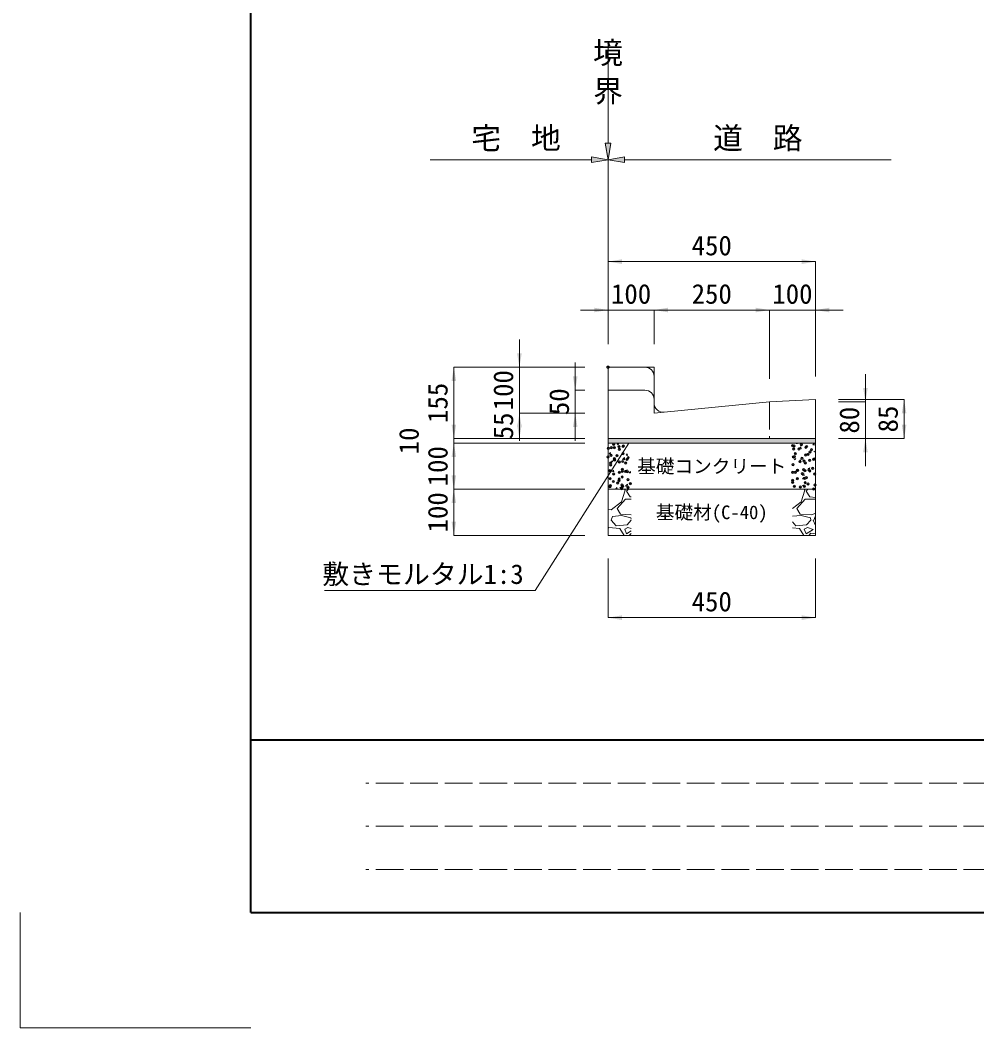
# Model space of a CAD drawing. Units: millimetres at full size; some dimension numbers follow another scale. Extents: x -3213 to 7287, y 2125 to 9550.
# Drawn here: x -3213 to -1138, y 2125 to 4311 of the extents above; entities that cross this region are included whole.
import ezdxf
from ezdxf.enums import TextEntityAlignment as Align

# ---------------------------------------------------------------- set-up
doc = ezdxf.new("R2010")
doc.units = ezdxf.units.MM
doc.header["$LTSCALE"] = 10
doc.header["$PDMODE"] = 32
doc.header["$PDSIZE"] = 5
doc.linetypes.add('DASHED', pattern=[7.5, 6, -1.5])
for name, color, linetype, lineweight in [('Defpoints_2', 7, 'Continuous', 13), ('ハッチング_基礎', 150, 'Continuous', 5), ('図枠', 7, 'Continuous', 5), ('寸法線', 7, 'Continuous', 13), ('引出線', 4, 'Continuous', 13), ('本体', 2, 'Continuous', 13), ('舗装・基礎', 3, 'Continuous', 13), ('補助線', 8, 'DASHED', 13)]:
    doc.layers.add(name, color=color, linetype=linetype, lineweight=lineweight)
doc.layers.add('ハッチング_モルタル', color=30, linetype='Continuous')
doc.layers.add('文字', color=41, linetype='Continuous')
doc.styles.add('ＭＳ ゴシック', font='')
doc.styles.get('ＭＳ ゴシック').set_extended_font_data('MS Gothic')

# ---------------------------------------------------------------- blocks, each defined once
blk = doc.blocks.new('filled_arrow')
at = {"color": 0, "linetype": 'Continuous', "lineweight": -2}
blk.add_solid([(7.5, 1.25), (0, 0), (7.5, -1.25)], dxfattribs=at)

msp = doc.modelspace()

# ---------------------------------------------------------------- hatches: boundary and pattern name
at = {"layer": 'ハッチング_モルタル'}
msp.add_hatch(color=256, dxfattribs=at).paths.add_polyline_path([(-1488.13, 3393.32), (-1488.13, 3403.32), (-1938.13, 3403.32), (-1938.13, 3393.32)])
at = {"layer": '寸法線'}
for points in [[(-1944.13, 4044.51), (-1932.13, 4044.51), (-1938.13, 4008.51)], [(-1974.13, 4014.51), (-1974.13, 4002.51), (-1938.13, 4008.51)], [(-1902.13, 4014.51), (-1902.13, 4002.51), (-1938.13, 4008.51)]]:
    msp.add_hatch(color=256, dxfattribs=at).paths.add_polyline_path(points)

# ---------------------------------------------------------------- linework, layer by layer
at = {"layer": 'Defpoints_2'}
for p, q in [((-3213.13, 2374.64), (-3213.13, 2124.64)), ((-3213.13, 2124.64), (-2713.13, 2124.64))]:
    msp.add_line(p, q, dxfattribs=at)
at = {"layer": 'ハッチング_基礎'}
for p, q in [((-1918.44, 3391.46), (-1915.91, 3389.76)), ((-1918.43, 3391.47), (-1914.87, 3392.83)), ((-1915.91, 3389.76), (-1914.88, 3392.83)), ((-1530.21, 3392.62), (-1529.62, 3393.32)), ((-1530.21, 3392.62), (-1527.17, 3392.35)), ((-1527.19, 3392.35), (-1527.37, 3393.32)), ((-1493.77, 3389.43), (-1491.32, 3392.35)), ((-1493.77, 3389.43), (-1490.74, 3389.16)), ((-1490.76, 3389.16), (-1491.34, 3392.34)), ((-1935.54, 3370.39), (-1933.09, 3373.31)), ((-1935.54, 3370.39), (-1932.5, 3370.12)), ((-1932.52, 3370.12), (-1933.11, 3373.3)), ((-1899.1, 3367.2), (-1896.65, 3370.12)), ((-1896.09, 3366.93), (-1896.67, 3370.12)), ((-1523.77, 3381.56), (-1519.81, 3385.69)), ((-1523.77, 3381.57), (-1519.25, 3380.87)), ((-1519.26, 3380.86), (-1519.82, 3385.68)), ((-1491.7, 3375.31), (-1488.14, 3376.67)), ((-1491.7, 3375.3), (-1489.18, 3373.59)), ((-1489.18, 3373.59), (-1488.15, 3376.66)), ((-1930.8, 3354.62), (-1928.27, 3352.92)), ((-1930.79, 3354.63), (-1927.24, 3356)), ((-1928.27, 3352.92), (-1927.24, 3355.99)), ((-1906.68, 3358.27), (-1902.16, 3357.57)), ((-1906.67, 3358.27), (-1902.72, 3362.39)), ((-1902.16, 3357.57), (-1902.72, 3362.39)), ((-1899.1, 3367.2), (-1896.07, 3366.93)), ((-1534.39, 3358.91), (-1531.86, 3357.21)), ((-1534.38, 3358.92), (-1530.83, 3360.29)), ((-1531.86, 3357.21), (-1530.83, 3360.28)), ((-1523.16, 3354.41), (-1520.71, 3357.33)), ((-1523.16, 3354.41), (-1520.12, 3354.14)), ((-1520.14, 3354.14), (-1520.73, 3357.32)), ((-1928.49, 3332.18), (-1926.04, 3335.1)), ((-1928.49, 3332.18), (-1925.45, 3331.91)), ((-1925.47, 3331.91), (-1926.06, 3335.09)), ((-1900.47, 3334.18), (-1896.91, 3335.54)), ((-1900.47, 3334.17), (-1897.95, 3332.46)), ((-1897.95, 3332.46), (-1896.92, 3335.53)), ((-1892.05, 3328.99), (-1889.6, 3331.91)), ((-1892.05, 3328.99), (-1889.02, 3328.72)), ((-1889.04, 3328.72), (-1889.62, 3331.9)), ((-1517.03, 3323.67), (-1513.08, 3327.79)), ((-1512.52, 3322.97), (-1513.08, 3327.79)), ((-1504.06, 3338.47), (-1500.5, 3339.83)), ((-1504.06, 3338.46), (-1501.54, 3336.75)), ((-1501.54, 3336.75), (-1500.51, 3339.82)), ((-1899.94, 3300.37), (-1895.98, 3304.5)), ((-1895.42, 3299.67), (-1895.99, 3304.5)), ((-1517.04, 3323.67), (-1512.52, 3322.97)), ((-1516.42, 3301.63), (-1512.86, 3303)), ((-1516.11, 3316.2), (-1513.66, 3319.11)), ((-1516.11, 3316.2), (-1513.08, 3315.93)), ((-1513.9, 3299.92), (-1512.87, 3302.99)), ((-1513.1, 3315.93), (-1513.68, 3319.11)), ((-1921.44, 3293.97), (-1918.99, 3296.88)), ((-1921.44, 3293.97), (-1918.41, 3293.7)), ((-1918.42, 3293.7), (-1919.01, 3296.88)), ((-1912.83, 3297.34), (-1909.27, 3298.71)), ((-1912.83, 3297.33), (-1910.31, 3295.63)), ((-1910.31, 3295.63), (-1909.28, 3298.7)), ((-1909.08, 3266.06), (-1900.95, 3291.46)), ((-1900.95, 3291.46), (-1902.09, 3293.32)), ((-1899.94, 3300.38), (-1895.42, 3299.68)), ((-1894.01, 3293.32), (-1897.9, 3289.43)), ((-1897.9, 3289.43), (-1889.77, 3277.23)), ((-1519.48, 3266.06), (-1511.35, 3291.46)), ((-1516.42, 3301.62), (-1513.9, 3299.92)), ((-1511.35, 3291.46), (-1512.49, 3293.32)), ((-1504.41, 3293.32), (-1508.3, 3289.43)), ((-1508.3, 3289.43), (-1500.17, 3277.23)), ((-1931.43, 3248.79), (-1909.08, 3266.06)), ((-1918.22, 3251.83), (-1899.93, 3272.15)), ((-1899.93, 3272.15), (-1888.13, 3272.15)), ((-1889.77, 3277.23), (-1888.13, 3277.04)), ((-1538.13, 3251.65), (-1519.48, 3266.06)), ((-1528.62, 3251.83), (-1510.33, 3272.15)), ((-1510.33, 3272.15), (-1488.13, 3272.15)), ((-1500.17, 3277.23), (-1488.13, 3275.79)), ((-1938.13, 3249.1), (-1931.43, 3248.79)), ((-1909.08, 3236.59), (-1928.38, 3234.56)), ((-1911.11, 3239.64), (-1918.22, 3251.83)), ((-1888.13, 3237.8), (-1911.11, 3239.64)), ((-1888.76, 3231.51), (-1909.08, 3236.59)), ((-1519.48, 3236.59), (-1538.13, 3234.63)), ((-1521.51, 3239.64), (-1528.62, 3251.83)), ((-1496.11, 3237.61), (-1521.51, 3239.64)), ((-1499.16, 3231.51), (-1519.48, 3236.59)), ((-1488.13, 3241.79), (-1496.11, 3237.61)), ((-1931.43, 3226.43), (-1928.38, 3234.56)), ((-1920.25, 3214.24), (-1931.43, 3226.43)), ((-1896.89, 3216.27), (-1920.25, 3214.24)), ((-1888.13, 3226.01), (-1896.89, 3216.27)), ((-1888.13, 3228.35), (-1888.76, 3231.51)), ((-1530.65, 3214.24), (-1538.13, 3222.39)), ((-1507.29, 3216.27), (-1530.65, 3214.24)), ((-1498.14, 3226.43), (-1507.29, 3216.27)), ((-1498.14, 3226.43), (-1499.16, 3231.51)), ((-1493.06, 3226.43), (-1488.13, 3214.92)), ((-1492.05, 3226.43), (-1488.13, 3235.58)), ((-1936.51, 3210.18), (-1938.13, 3208.7)), ((-1912.13, 3208.15), (-1936.51, 3210.18)), ((-1903.07, 3193.32), (-1912.13, 3208.15)), ((-1894.85, 3210.18), (-1901.97, 3207.13)), ((-1901.97, 3207.13), (-1897.9, 3196.97)), ((-1897.9, 3196.97), (-1888.13, 3202.84)), ((-1888.13, 3207.93), (-1894.85, 3210.18)), ((-1888.13, 3197.6), (-1892.41, 3193.32)), ((-1522.53, 3208.15), (-1538.13, 3209.45)), ((-1513.47, 3193.32), (-1522.53, 3208.15)), ((-1505.25, 3210.18), (-1512.37, 3207.13)), ((-1512.37, 3207.13), (-1508.3, 3196.97)), ((-1508.3, 3196.97), (-1493.06, 3206.11)), ((-1493.06, 3206.11), (-1505.25, 3210.18)), ((-1498.14, 3197.99), (-1502.81, 3193.32)), ((-1488.13, 3196.48), (-1498.14, 3197.99))]:
    msp.add_line(p, q, dxfattribs=at)
for p in [(-1925.96, 3391.07), (-1904.93, 3387.45), (-1537.75, 3387.78), (-1534.61, 3387.28), (-1518.51, 3390.32), (-1937.41, 3381.94), (-1931.63, 3366.96), (-1931.01, 3383.87), (-1924.69, 3383.62), (-1918.82, 3366.11), (-1914.2, 3385.52), (-1913.79, 3379.92), (-1905.54, 3370.54), (-1905.45, 3386.15), (-1535.47, 3380.61), (-1531.87, 3370.28), (-1523.9, 3380.46), (-1509.7, 3367.51), (-1509.08, 3384.42), (-1507.49, 3386.14), (-1504.12, 3369.21), (-1499.79, 3374.5), (-1496.78, 3379.32), (-1938.05, 3363.58), (-1932.24, 3350.05), (-1932.18, 3346.08), (-1924.09, 3359.56), (-1924.02, 3357.05), (-1913.38, 3352.74), (-1906.16, 3353.63), (-1900.1, 3350.3), (-1896.97, 3358.42), (-1894.39, 3362.14), (-1536.7, 3346.79), (-1536.09, 3363.7), (-1533.75, 3364.12), (-1521.58, 3352.97), (-1517.6, 3360.32), (-1513.16, 3354.47), (-1510.32, 3350.6), (-1500.44, 3356.14), (-1491.95, 3358.05), (-1490.48, 3359.17), (-1934.2, 3333.74), (-1932.86, 3333.14), (-1926.11, 3326.74), (-1913.46, 3330.27), (-1907.08, 3332.6), (-1906.78, 3336.72), (-1900.74, 3331.94), (-1896.49, 3331.83), (-1537.32, 3329.88), (-1531.8, 3330.1), (-1527.49, 3334.36), (-1526.52, 3334.43), (-1516.78, 3327.53), (-1513.8, 3336.11), (-1510.94, 3333.69), (-1502.17, 3335.19), (-1500.37, 3333.21), (-1494.56, 3338.64), (-1489.66, 3326.39), (-1933.48, 3316.23), (-1933.38, 3300.96), (-1926.82, 3310.23), (-1916.97, 3306.64), (-1914.11, 3311.9), (-1913.94, 3315.59), (-1908.02, 3302.89), (-1907.4, 3319.8), (-1906.26, 3299.81), (-1894.87, 3314.44), (-1889.85, 3305.49), (-1537.94, 3312.97), (-1537.6, 3308.54), (-1533.9, 3299.79), (-1527.17, 3316.07), (-1512.17, 3299.86), (-1511.55, 3316.77), (-1510.48, 3307.39), (-1507.93, 3318.6), (-1504.27, 3304.88), (-1489.21, 3302.79), (-1934.1, 3299.32), (-1908.23, 3294.4), (-1894.54, 3297.81), (-1521.29, 3298.57), (-1492.1, 3293.72)]:
    msp.add_point(p, dxfattribs=at)
at = {"layer": '図枠', "lineweight": 40}
for p, q in [((-2713.13, 2374.64), (-2713.13, 9299.64)), ((-2713.13, 2749.64), (7036.87, 2749.64)), ((-2713.13, 2374.64), (7036.87, 2374.64))]:
    msp.add_line(p, q, dxfattribs=at)
at = {"layer": '図枠', "linetype": 'DASHED', "lineweight": 9}
for p, q in [((1443.12, 2655.89), (-2463.13, 2655.89)), ((1443.12, 2562.14), (-2463.13, 2562.14)), ((1443.12, 2468.39), (-2463.13, 2468.39))]:
    msp.add_line(p, q, dxfattribs=at)
at = {"layer": '寸法線'}
for p, q in [((-1938.13, 4044.51), (-1938.13, 4264.98)), ((-1974.13, 4008.51), (-2324.13, 4008.51)), ((-1938.13, 3787.32), (-1938.13, 4008.51)), ((-1324.13, 4008.51), (-1902.13, 4008.51)), ((-1488.13, 3787.32), (-1938.13, 3787.32)), ((-1938.13, 3608.32), (-1938.13, 3787.32)), ((-1488.13, 3538.32), (-1488.13, 3787.32)), ((-1778.13, 3682.32), (-1998.13, 3682.32)), ((-1938.13, 3608.32), (-1938.13, 3682.32)), ((-1588.13, 3682.32), (-1838.13, 3682.32)), ((-1838.13, 3608.32), (-1838.13, 3682.32)), ((-1838.13, 3608.32), (-1838.13, 3682.32)), ((-1648.13, 3682.32), (-1428.13, 3682.32)), ((-1588.13, 3533.32), (-1588.13, 3682.32)), ((-1588.13, 3533.32), (-1588.13, 3682.32)), ((-1488.13, 3538.32), (-1488.13, 3682.32)), ((-2130.31, 3398.32), (-2130.31, 3618.32)), ((-2009.22, 3398.32), (-2009.22, 3568.32)), ((-2272.49, 3403.32), (-2272.49, 3558.32)), ((-1988.13, 3558.32), (-2272.49, 3558.32)), ((-1988.13, 3558.32), (-2130.31, 3558.32)), ((-1379.8, 3343.32), (-1379.8, 3543.32)), ((-1988.13, 3508.32), (-2009.22, 3508.32)), ((-1438.13, 3488.32), (-1295.94, 3488.32)), ((-1438.13, 3483.32), (-1379.8, 3483.32)), ((-1295.94, 3488.32), (-1295.94, 3403.32)), ((-2130.31, 3398.32), (-2130.31, 3463.32)), ((-1988.13, 3458.32), (-2130.31, 3458.32)), ((-1988.13, 3458.32), (-2130.31, 3458.32)), ((-1988.13, 3458.32), (-2009.22, 3458.32)), ((-2272.49, 3433.32), (-2272.49, 3363.32)), ((-1988.13, 3403.32), (-2272.49, 3403.32)), ((-1988.13, 3403.32), (-2272.49, 3403.32)), ((-1988.13, 3393.32), (-2272.49, 3393.32)), ((-2272.49, 3393.32), (-2272.49, 3233.32)), ((-1988.13, 3393.32), (-2272.49, 3393.32)), ((-1988.13, 3403.32), (-2130.31, 3403.32)), ((-1438.13, 3403.32), (-1295.94, 3403.32)), ((-1438.13, 3403.32), (-1379.8, 3403.32)), ((-2272.49, 3353.32), (-2272.49, 3193.32)), ((-1988.13, 3293.32), (-2272.49, 3293.32)), ((-1988.13, 3293.32), (-2272.49, 3293.32)), ((-1988.13, 3193.32), (-2272.49, 3193.32)), ((-1938.13, 3143.32), (-1938.13, 3014.74)), ((-1488.13, 3143.32), (-1488.13, 3014.74)), ((-1938.13, 3014.74), (-1488.13, 3014.74))]:
    msp.add_line(p, q, dxfattribs=at)
for points in [[(-1944.13, 4044.51), (-1932.13, 4044.51), (-1938.13, 4008.51)], [(-1974.13, 4014.51), (-1974.13, 4002.51), (-1938.13, 4008.51)], [(-1902.13, 4014.51), (-1902.13, 4002.51), (-1938.13, 4008.51)]]:
    msp.add_lwpolyline(points, close=True, dxfattribs=at)
at = {"layer": '引出線'}
msp.add_lwpolyline([(-1893.14, 3393.32), (-2095.98, 3073.81), (-2553.39, 3073.81)], dxfattribs=at)
at = {"layer": '本体'}
for p, q in [((-1938.13, 3558.32), (-1938.13, 3403.32)), ((-1858.13, 3558.32), (-1938.13, 3558.32)), ((-1838.13, 3480.42), (-1838.13, 3538.32)), ((-1858.13, 3508.32), (-1938.13, 3508.32)), ((-1816.14, 3460.52), (-1588.13, 3483.32)), ((-1588.13, 3483.32), (-1488.13, 3488.32)), ((-1488.13, 3488.32), (-1488.13, 3403.32)), ((-1938.13, 3403.32), (-1488.13, 3403.32))]:
    msp.add_line(p, q, dxfattribs=at)
for centre, start, end in [((-1858.13, 3538.32), 0, 90), ((-1858.13, 3488.32), 0, 90), ((-1818.13, 3480.42), 180, 275.71059)]:
    msp.add_arc(centre, 20, start, end, dxfattribs=at)
at = {"layer": '舗装・基礎'}
for points in [[(-1938.13, 3403.32), (-1488.13, 3403.32), (-1488.13, 3393.32), (-1938.13, 3393.32)], [(-1938.13, 3393.32), (-1488.13, 3393.32), (-1488.13, 3293.32), (-1938.13, 3293.32)], [(-1938.13, 3293.32), (-1488.13, 3293.32), (-1488.13, 3193.32), (-1938.13, 3193.32)]]:
    msp.add_lwpolyline(points, close=True, dxfattribs=at)
at = {"layer": '補助線'}
for p, q in [((-1858.13, 3558.32), (-1838.13, 3558.32)), ((-1838.13, 3538.32), (-1838.13, 3558.32)), ((-1838.13, 3480.42), (-1838.13, 3458.32)), ((-1588.13, 3483.32), (-1588.13, 3403.32)), ((-1816.14, 3460.52), (-1838.13, 3458.32))]:
    msp.add_line(p, q, dxfattribs=at)
msp.add_point((-1938.13, 3558.32), dxfattribs=at)

# ---------------------------------------------------------------- block references
at = {"layer": '寸法線', "xscale": 4, "yscale": 4}
for p in [(-1938.13, 3787.32), (-1838.13, 3682.32), (-1838.13, 3682.32), (-1488.13, 3682.32), (-1938.13, 3014.74)]:
    msp.add_blockref('filled_arrow', p, dxfattribs=at)
for p, rotation in [((-1488.13, 3787.32), 180), ((-1938.13, 3682.32), 180), ((-1588.13, 3682.32), 180), ((-1588.13, 3682.32), 180), ((-2130.31, 3558.32), 90), ((-2272.49, 3558.32), 270), ((-2009.22, 3508.32), 90), ((-1379.8, 3483.32), 90), ((-1295.94, 3488.32), 270), ((-2130.31, 3458.32), 270), ((-2130.31, 3458.32), 270), ((-2009.22, 3458.32), 270), ((-2272.49, 3403.32), 90), ((-2130.31, 3403.32), 90), ((-1295.94, 3403.32), 90), ((-2272.49, 3393.32), 270), ((-1379.8, 3403.32), 270), ((-2272.49, 3293.32), 90), ((-2272.49, 3293.32), 270), ((-2272.49, 3193.32), 90), ((-1488.13, 3014.74), 180)]:
    msp.add_blockref('filled_arrow', p, dxfattribs=dict(at, rotation=rotation))
at = {"layer": '引出線', "xscale": 0.133, "yscale": 0.133, "rotation": 237.6}
msp.add_blockref('filled_arrow', (-1893.14, 3393.32), dxfattribs=at)

# ---------------------------------------------------------------- texts
at = {"layer": '寸法線', "style": 'ＭＳ ゴシック'}
for s, p in [('境', (-1970.5, 4264.32)), ('界', (-1970.5, 4180.99))]:
    msp.add_text(s, height=47.47, dxfattribs=at).set_placement(p, align=Align.TOP_LEFT)
for s, height, p in [('宅\u3000地', 47.47, (-2137.62, 4055.44)), ('道\u3000路', 47.47, (-1613.13, 4055.44)), ('450', 42.72, (-1713.13, 3822.32)), ('100', 42.72, (-1888.13, 3717.32)), ('250', 42.72, (-1713.13, 3717.32)), ('100', 42.72, (-1538.13, 3717.32)), ('450', 42.72, (-1713.13, 3049.74))]:
    msp.add_text(s, height=height, dxfattribs=at).set_placement(p, align=Align.MIDDLE_CENTER)
for s, p in [('100', (-2165.31, 3508.32)), ('155', (-2307.49, 3480.82)), ('50', (-2044.22, 3483.32)), ('55', (-2165.31, 3430.82)), ('80', (-1414.8, 3443.32)), ('85', (-1330.94, 3445.82)), ('10', (-2369.99, 3398.32)), ('100', (-2307.49, 3343.32)), ('100', (-2307.49, 3243.32))]:
    msp.add_text(s, height=42.72, rotation=90, dxfattribs=at).set_placement(p, align=Align.MIDDLE_CENTER)
at = {"layer": '引出線', "style": 'ＭＳ ゴシック'}
msp.add_text('敷きモルタル1:3', height=42.72, dxfattribs=at).set_placement((-2120.98, 3130.55), align=Align.TOP_RIGHT)
at = {"layer": '文字', "style": 'ＭＳ ゴシック'}
for s, p in [('基礎コンクリート', (-1713.13, 3343.32)), ('基礎材(C-40)', (-1713.13, 3243.32))]:
    msp.add_text(s, height=29.67, dxfattribs=at).set_placement(p, align=Align.MIDDLE_CENTER)

doc.saveas('drawing.dxf')
